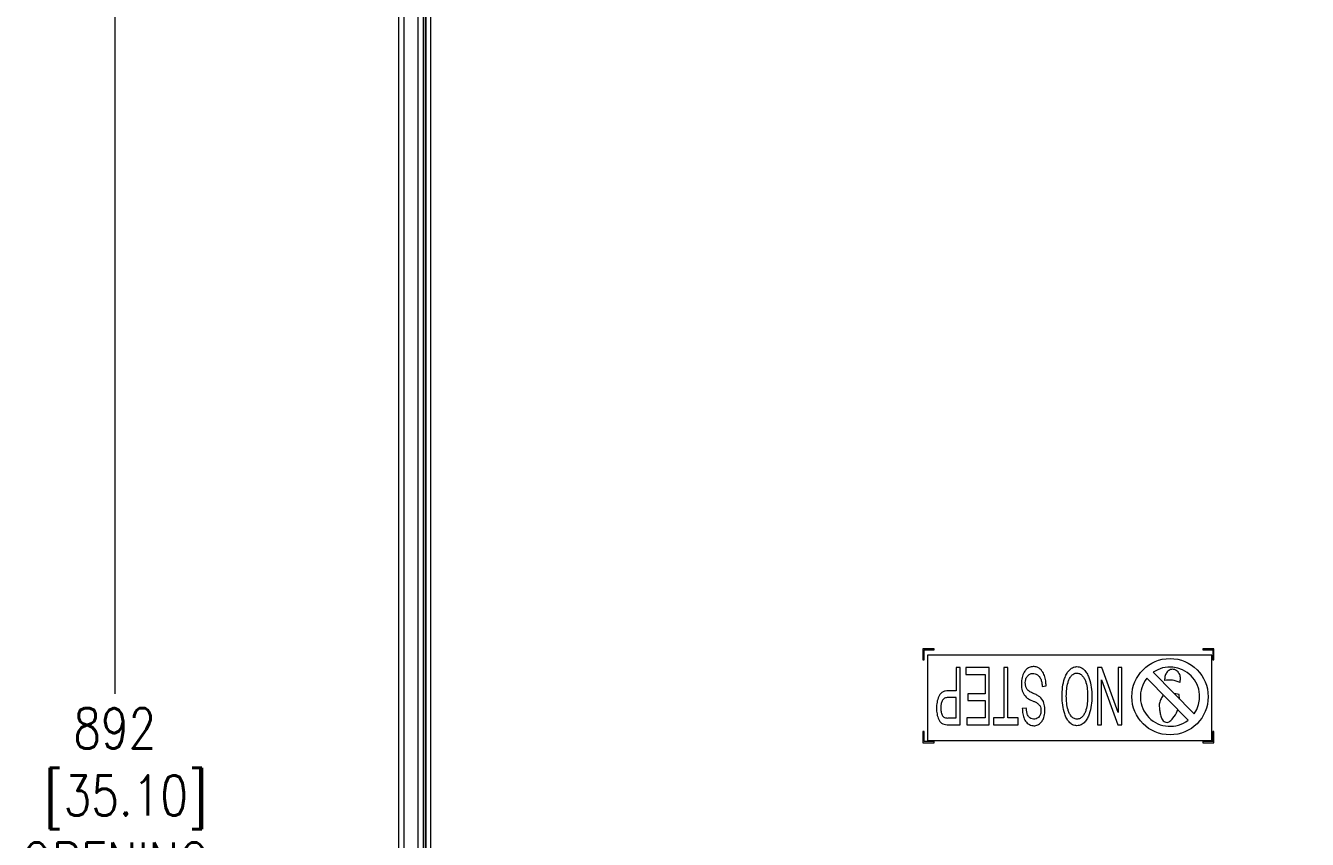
# Model space of a CAD drawing. Header units: inches. Extents: x 40138 to 76695, y -14500 to -5279.
# Drawn here: x 57724 to 58297, y -10964 to -10601 of the extents above; entities that cross this region are included whole.
import ezdxf

# ---------------------------------------------------------------- set-up
doc = ezdxf.new("R2010")
doc.units = ezdxf.units.IN
doc.header["$LTSCALE"] = 2
doc.header["$MEASUREMENT"] = 0
doc.header["$PDMODE"] = 35
doc.header["$PDSIZE"] = -1
doc.layers.add('M-ANNO-DIMS', color=7, linetype='Continuous', lineweight=13)
doc.layers.add('M-OBJECT-DETAILS', color=7, linetype='Continuous', lineweight=9)
doc.styles.get("Standard").update_dxf_attribs({"font": 'romans.shx', "width": 0.8})
doc.dimstyles.new('Details World Wide', dxfattribs={"dimscale": 4, "dimtxt": 4.5, "dimasz": 3.5, "dimexe": 0.75, "dimexo": 0.75, "dimgap": 0.75, "dimtad": 0, "dimtih": 1, "dimtoh": 1, "dimdec": 0, "dimzin": 4, "dimdsep": 46, "dimtxsty": 'Standard', "dimcen": 0, "dimclrd": 256, "dimclre": 256, "dimclrt": 256, "dimadec": 0, "dimazin": 1, "dimtfac": 1, "dimtdec": 0, "dimtmove": 0, "dimatfit": 3, "dimfxl": 1, "dimtolj": 1, "dimtzin": 0, "dimlwd": -1, "dimlwe": -1, "dimarcsym": 0})

# ---------------------------------------------------------------- blocks, each defined once
blk = doc.blocks.new('*D80')
at = {"layer": 'Defpoints', "color": 0, "linetype": 'Continuous', "transparency": 16777216}
for p in [(57764.13, -10454.56), (57902.06, -10454.56), (57902.09, -11346.1)]:
    blk.add_point(p, dxfattribs=at)
at = {"layer": 'M-ANNO-DIMS', "transparency": 16777216}
for p, q in [((57899.06, -10454.56), (57761.13, -10454.56)), ((57899.09, -11346.1), (57761.13, -11346.1))]:
    blk.add_line(p, q, dxfattribs=at)
at = {"layer": 'M-ANNO-DIMS', "linetype": 'Continuous', "transparency": 16777216}
for p, q in [((57764.13, -10468.56), (57764.13, -10899.35)), ((57764.13, -11332.1), (57764.13, -11050.21))]:
    blk.add_line(p, q, dxfattribs=at)
for points in [[(57761.8, -10468.56), (57766.46, -10468.56), (57764.13, -10454.56)], [(57761.8, -11332.1), (57766.46, -11332.1), (57764.13, -11346.1)]]:
    blk.add_solid(points, dxfattribs=at)
at = {"layer": 'M-ANNO-DIMS', "linetype": 'Continuous', "transparency": 16777216, "insert": (57764.13, -10974.78), "char_height": 18, "attachment_point": 5}
blk.add_mtext('\\A1;892\\P [35.10]\\POPENING\\PW/O\\PROOF', dxfattribs=at)

msp = doc.modelspace()

# ---------------------------------------------------------------- linework, layer by layer
at = {"layer": 'M-OBJECT-DETAILS', "linetype": 'Continuous'}
for p, q in [((57890.956, -10416.616), (57890.956, -11384.116)), ((57893.364, -10416.616), (57893.364, -11384.116)), ((57899.554, -10416.616), (57899.554, -11384.116)), ((57901.962, -10454.616), (57901.962, -11346.116)), ((57902.851, -10454.616), (57902.851, -11246.581)), ((57903.106, -10456.155), (57903.106, -11346.666)), ((57905.195, -10456.155), (57905.195, -11344.577)), ((58130.256, -10879.204), (58125.256, -10879.204)), ((58125.256, -10879.204), (58125.256, -10884.204)), ((58125.756, -10884.204), (58125.756, -10879.704)), ((58125.756, -10879.704), (58130.256, -10879.704)), ((58130.256, -10879.704), (58130.256, -10879.204)), ((58255.256, -10879.204), (58250.256, -10879.204)), ((58250.256, -10879.204), (58250.256, -10879.704)), ((58250.256, -10879.704), (58254.756, -10879.704)), ((58254.756, -10879.704), (58254.756, -10884.204)), ((58255.256, -10884.204), (58255.256, -10879.204)), ((58125.256, -10884.204), (58125.756, -10884.204)), ((58254.256, -10882.104), (58127.256, -10882.104)), ((58127.256, -10882.104), (58127.256, -10920.204)), ((58254.256, -10920.204), (58254.256, -10882.104)), ((58254.756, -10884.204), (58255.256, -10884.204)), ((58140.075, -10887.616), (58140.075, -10897.997)), ((58141.912, -10887.616), (58140.075, -10887.616)), ((58141.912, -10913.152), (58141.912, -10887.616)), ((58144.451, -10887.616), (58144.451, -10890.631)), ((58154.815, -10887.616), (58144.451, -10887.616)), ((58144.451, -10890.631), (58152.978, -10890.631)), ((58152.978, -10890.631), (58152.978, -10899.323)), ((58154.815, -10913.152), (58154.815, -10887.616)), ((58163.171, -10887.616), (58161.334, -10887.616)), ((58161.334, -10887.616), (58161.334, -10910.138)), ((58163.171, -10910.138), (58163.171, -10887.616)), ((58205.104, -10887.616), (58203.219, -10887.616)), ((58203.219, -10887.616), (58203.219, -10913.152)), ((58212.399, -10907.682), (58205.104, -10887.616)), ((58212.399, -10887.616), (58212.399, -10907.682)), ((58214.162, -10887.616), (58212.399, -10887.616)), ((58214.162, -10913.152), (58214.162, -10887.616)), ((58228.079, -10889.725), (58246.406, -10908.314)), ((58178.538, -10896.1), (58180.272, -10895.821)), ((58204.981, -10913.152), (58204.981, -10893.104)), ((58204.981, -10893.104), (58212.276, -10913.152)), ((58243.768, -10911.065), (58225.291, -10892.325)), ((58140.075, -10901.011), (58136.483, -10901.011)), ((58140.075, -10897.997), (58136.512, -10897.997)), ((58140.075, -10910.138), (58140.075, -10901.011)), ((58145.295, -10899.323), (58145.295, -10902.319)), ((58152.978, -10899.323), (58145.295, -10899.323)), ((58145.295, -10902.319), (58152.978, -10902.319)), ((58152.978, -10902.319), (58152.978, -10910.138)), ((58239.786, -10899.629), (58237.456, -10899.237)), ((58239.921, -10901.737), (58239.786, -10899.629)), ((58171.395, -10905.714), (58169.632, -10905.958)), ((58136.522, -10910.138), (58140.075, -10910.138)), ((58136.674, -10913.152), (58141.912, -10913.152)), ((58144.774, -10910.138), (58144.774, -10913.152)), ((58152.978, -10910.138), (58144.774, -10910.138)), ((58144.774, -10913.152), (58154.815, -10913.152)), ((58156.739, -10910.138), (58156.739, -10913.152)), ((58161.334, -10910.138), (58156.739, -10910.138)), ((58156.739, -10913.152), (58167.747, -10913.152)), ((58167.747, -10910.138), (58163.171, -10910.138)), ((58167.747, -10913.152), (58167.747, -10910.138)), ((58203.219, -10913.152), (58204.981, -10913.152)), ((58212.276, -10913.152), (58214.162, -10913.152)), ((58125.756, -10916.204), (58125.256, -10916.204)), ((58125.256, -10916.204), (58125.256, -10921.204)), ((58125.756, -10920.704), (58125.756, -10916.204)), ((58130.256, -10920.704), (58125.756, -10920.704)), ((58127.256, -10920.204), (58254.256, -10920.204)), ((58130.256, -10921.204), (58130.256, -10920.704)), ((58254.756, -10920.704), (58250.256, -10920.704)), ((58250.256, -10920.704), (58250.256, -10921.204)), ((58254.756, -10916.204), (58254.756, -10920.704)), ((58255.256, -10916.204), (58254.756, -10916.204)), ((58255.256, -10921.204), (58255.256, -10916.204)), ((58125.256, -10921.204), (58130.256, -10921.204)), ((58250.256, -10921.204), (58255.256, -10921.204))]:
    msp.add_line(p, q, dxfattribs=at)
msp.add_circle((58235.626, -10900.614), 17.058, dxfattribs=at)
for centre, radius, start, end in [((58235.626, -10900.614), 13.248, 324.46202, 124.72605), ((58235.626, -10900.614), 13.248, 141.26749, 307.92058), ((58235.329, -10903.484), 10.293, 63.02627, 101.79188)]:
    msp.add_arc(centre, radius, start, end, dxfattribs=at)
for points, knots in [([(58180.272, -10895.821), (58180.234, -10895.039), (58180.158, -10893.476), (58179.581, -10891.192), (58178.56, -10889.05), (58176.867, -10887.578), (58174.916, -10887.081), (58173.118, -10887.28), (58171.516, -10888.149), (58170.242, -10889.811), (58169.43, -10892.047), (58169.131, -10894.687), (58169.346, -10897.334), (58170.265, -10899.87), (58172.253, -10901.756), (58174.333, -10902.501), (58175.946, -10903.238), (58177.03, -10904.026), (58177.844, -10905.138), (58178.01, -10906.562), (58177.926, -10908.059), (58177.353, -10909.423), (58176.378, -10910.371), (58175.191, -10910.642), (58174.003, -10910.603), (58172.765, -10910.039), (58171.941, -10908.791), (58171.542, -10907.271), (58171.444, -10906.233), (58171.395, -10905.714)], [0, 0, 0, 0, 0.04673298, 0.09349177, 0.14022155, 0.18689483, 0.22225092, 0.25780588, 0.29292957, 0.32810671, 0.38071657, 0.4334196, 0.48610102, 0.53875577, 0.59108612, 0.64376864, 0.67007296, 0.69708374, 0.72338622, 0.74966247, 0.78095381, 0.81261482, 0.83595284, 0.8593185, 0.8832316, 0.90636668, 0.93770472, 0.96881475, 1, 1, 1, 1]), ([(58169.632, -10905.958), (58169.68, -10906.735), (58169.775, -10908.291), (58170.424, -10910.551), (58171.699, -10912.593), (58173.718, -10913.614), (58175.717, -10913.622), (58177.375, -10912.891), (58178.585, -10911.563), (58179.396, -10909.666), (58179.812, -10907.348), (58179.707, -10904.715), (58178.934, -10902.14), (58177.236, -10900.41), (58175.401, -10899.5), (58173.778, -10898.849), (58172.361, -10898.062), (58171.386, -10896.92), (58171.029, -10895.622), (58170.941, -10894.297), (58171.119, -10892.888), (58171.732, -10891.508), (58172.836, -10890.491), (58174.14, -10890.153), (58175.35, -10890.257), (58176.437, -10890.798), (58177.395, -10891.72), (58178.065, -10893.021), (58178.395, -10894.552), (58178.491, -10895.585), (58178.538, -10896.1)], [0, 0, 0, 0, 0.04666722, 0.09342544, 0.1402481, 0.1869566, 0.22228972, 0.25737626, 0.29249691, 0.32758938, 0.38009008, 0.43263072, 0.48509855, 0.53763136, 0.57264457, 0.60770383, 0.64290059, 0.66896109, 0.69535583, 0.72218534, 0.74853646, 0.77993567, 0.81115343, 0.83494379, 0.85887255, 0.88259795, 0.90642042, 0.93768431, 0.96887332, 1, 1, 1, 1]), ([(58194.038, -10913.604), (58194.711, -10913.51), (58196.064, -10913.32), (58197.664, -10911.954), (58198.779, -10910.258), (58199.834, -10907.766), (58200.522, -10904.452), (58200.772, -10900.424), (58200.546, -10896.392), (58199.826, -10893.084), (58198.782, -10890.592), (58197.666, -10888.883), (58196.09, -10887.547), (58194.052, -10887.007), (58192.017, -10887.549), (58190.432, -10888.873), (58189.297, -10890.564), (58188.25, -10893.052), (58187.56, -10896.366), (58187.329, -10900.394), (58187.566, -10904.424), (58188.264, -10907.733), (58189.312, -10910.229), (58190.446, -10911.903), (58192.011, -10913.301), (58193.364, -10913.503), (58194.038, -10913.604)], [0, 0, 0, 0, 0.0310333, 0.0623325, 0.0937191, 0.1251664, 0.187506, 0.2499249, 0.3124062, 0.3747807, 0.4061207, 0.437577, 0.4688891, 0.5000481, 0.5315807, 0.5627982, 0.59406, 0.6254378, 0.6877986, 0.7502032, 0.8126237, 0.8750286, 0.9063802, 0.9377074, 0.9689396, 1, 1, 1, 1]), ([(58194.028, -10910.696), (58194.545, -10910.613), (58195.581, -10910.445), (58196.721, -10909.308), (58197.562, -10908.016), (58198.305, -10906.074), (58198.682, -10903.508), (58198.841, -10900.418), (58198.744, -10897.322), (58198.283, -10894.768), (58197.552, -10892.831), (58196.757, -10891.495), (58195.637, -10890.379), (58194.083, -10889.923), (58192.529, -10890.352), (58191.361, -10891.425), (58190.577, -10892.782), (58189.842, -10894.722), (58189.388, -10897.278), (58189.253, -10900.366), (58189.397, -10903.457), (58189.853, -10906.004), (58190.563, -10907.95), (58191.354, -10909.274), (58192.48, -10910.428), (58193.514, -10910.607), (58194.028, -10910.696)], [0, 0, 0, 0, 0.0309992, 0.0622147, 0.0935029, 0.1247121, 0.187414, 0.2499153, 0.3125021, 0.3750091, 0.4063488, 0.4376656, 0.4689078, 0.5000205, 0.5310647, 0.562247, 0.5938985, 0.6254326, 0.68781, 0.7503353, 0.812813, 0.8753004, 0.9065701, 0.9378141, 0.9690509, 1, 1, 1, 1]), ([(58239.998, -10894.311), (58240.155, -10893.715), (58240.47, -10892.521), (58240.057, -10890.663), (58238.98, -10889.135), (58237.56, -10888.355), (58236.313, -10888.37), (58235.42, -10888.648), (58234.648, -10889.173), (58233.869, -10890.127), (58233.235, -10891.566), (58233.229, -10892.796), (58233.226, -10893.408)], [0, 0, 0, 0, 0.1246376, 0.2498116, 0.3748502, 0.4990415, 0.5621133, 0.6254315, 0.6879266, 0.7502399, 0.8757244, 1, 1, 1, 1]), ([(58136.512, -10897.997), (58136.072, -10898.018), (58135.19, -10898.06), (58133.926, -10898.523), (58132.905, -10899.401), (58132.014, -10900.934), (58131.466, -10903.08), (58131.229, -10905.706), (58131.462, -10908.332), (58132.009, -10910.494), (58132.981, -10911.983), (58134.051, -10912.811), (58135.357, -10913.126), (58136.235, -10913.143), (58136.674, -10913.152)], [0, 0, 0, 0, 0.0624575, 0.1254211, 0.1878091, 0.2502885, 0.3751165, 0.4999147, 0.6245273, 0.7498952, 0.81246, 0.8748524, 0.937441, 1, 1, 1, 1]), ([(58136.483, -10901.011), (58135.934, -10901.057), (58135.11, -10901.125), (58134.225, -10901.795), (58133.634, -10902.712), (58133.277, -10904.035), (58133.159, -10905.651), (58133.289, -10907.265), (58133.643, -10908.586), (58134.23, -10909.505), (58134.889, -10910.012), (58135.704, -10910.17), (58136.245, -10910.148), (58136.522, -10910.138)], [0, 0, 0, 0, 0.12428418, 0.1868139, 0.2494789, 0.37441591, 0.49954823, 0.62441698, 0.749115, 0.81187072, 0.87444698, 0.93579949, 1, 1, 1, 1]), ([(58232.626, -10899.764), (58232.297, -10900.363), (58231.642, -10901.559), (58230.754, -10903.465), (58230.855, -10905.503), (58231.025, -10907.435), (58231.517, -10909.249), (58232.034, -10910.772), (58232.909, -10911.717), (58233.79, -10912.151), (58234.774, -10912.073), (58235.875, -10911.413), (58237.399, -10909.803), (58238.527, -10907.968), (58239.053, -10906.583), (58239.135, -10906.366)], [0, 0, 0, 0, 0.09373191, 0.18709343, 0.28099345, 0.36681645, 0.45235658, 0.53796802, 0.58205195, 0.62509405, 0.66748075, 0.71057423, 0.79762282, 0.9683088, 1, 1, 1, 1])]:
    msp.add_open_spline(points, degree=3, knots=knots, dxfattribs=at)

# ---------------------------------------------------------------- dimensions: what is measured, and where the dimension line sits
at = {"layer": 'M-ANNO-DIMS', "linetype": 'Continuous'}
dim = msp.add_linear_dim(base=(57764.132, -10454.561), p1=(57902.09, -11346.101), p2=(57902.064, -10454.561), angle=90, text='<>\\POPENING\\PW/O\\PROOF', dimstyle='Details World Wide', override={"dimpost": '\\X'}, dxfattribs=at)
dim.commit()
dim.dimension.update_dxf_attribs({"geometry": '*D80', "text_midpoint": (57764.132, -10974.779), "dimtype": 160})

# ---------------------------------------------------------------- leaders
msp.add_leader([(58180.126, -10484.047), (58542.502, -10766.295), (58572.735, -10766.295)], dimstyle='Details World Wide', dxfattribs=at)

doc.saveas('drawing.dxf')
